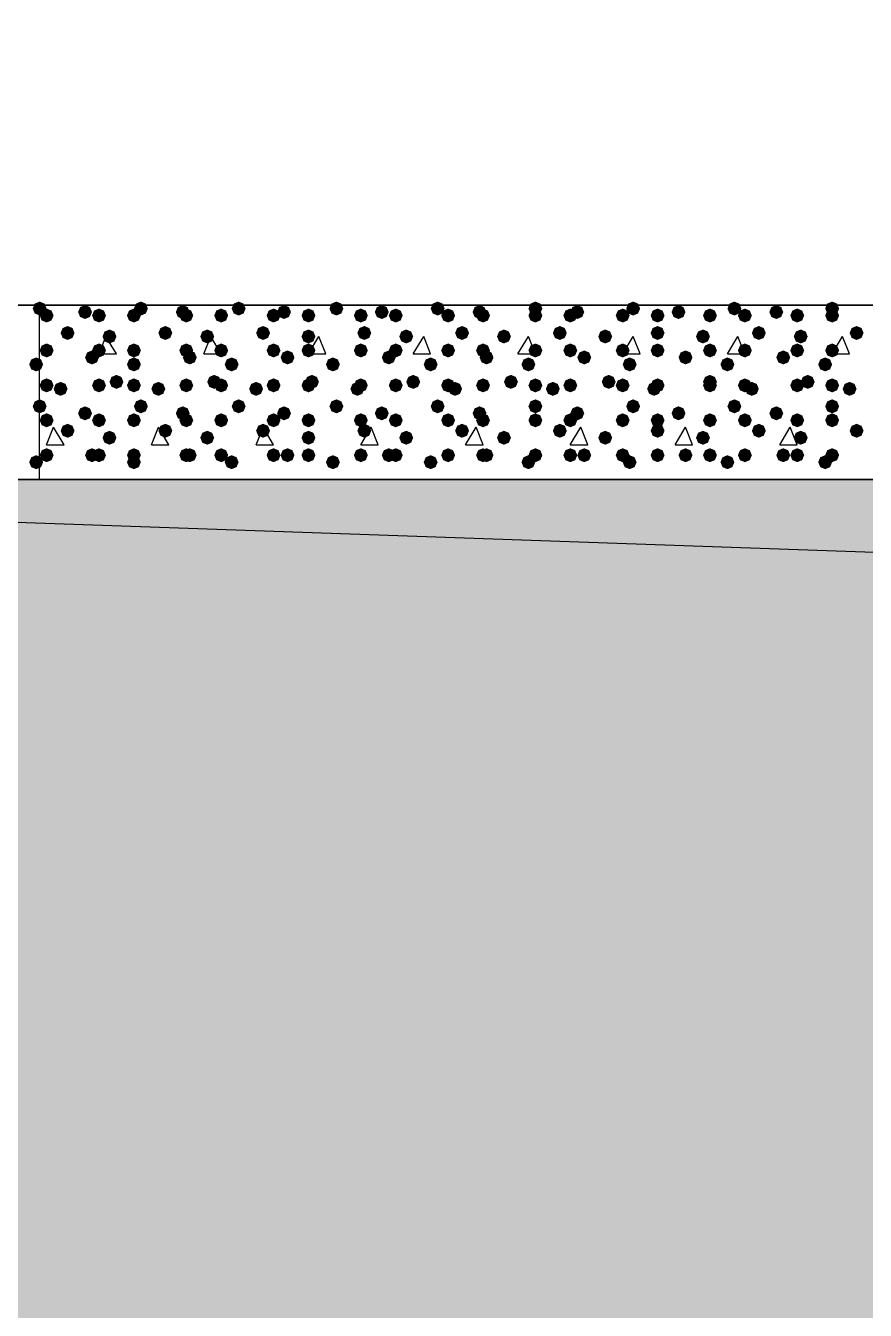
# Model space of a CAD drawing. Header units: millimetres. Extents: x 0 to 420, y 0 to 297.
# Drawn here: x 48.51 to 58.7, y 150.42 to 165.99 of the extents above; entities that cross this region are included whole.
import ezdxf

# ---------------------------------------------------------------- set-up
doc = ezdxf.new("R2010")
doc.units = ezdxf.units.MM
doc.layers.get('0').update_dxf_attribs({"linetype": 'CONTINUOUS'})

msp = doc.modelspace()

# ---------------------------------------------------------------- hatches: boundary and pattern name
at = {"true_color": 0x000008}
for points in [[(48.768, 162.56), (48.743129, 162.500204), (48.683333, 162.475333), (48.623537, 162.500204), (48.598667, 162.56), (48.623537, 162.619796), (48.683333, 162.644667), (48.743129, 162.619796)], [(49.318333, 162.517667), (49.293463, 162.457871), (49.233667, 162.433), (49.173871, 162.457871), (49.149, 162.517667), (49.173871, 162.577462), (49.233667, 162.602333), (49.293462, 162.577463)], [(49.995667, 162.56), (49.970796, 162.500204), (49.911, 162.475333), (49.851204, 162.500204), (49.826333, 162.56), (49.851204, 162.619796), (49.911, 162.644667), (49.970796, 162.619796)], [(50.503667, 162.517667), (50.478796, 162.457871), (50.419, 162.433), (50.359204, 162.457871), (50.334333, 162.517667), (50.359204, 162.577462), (50.419, 162.602333), (50.478796, 162.577463)], [(51.181, 162.56), (51.156129, 162.500204), (51.096333, 162.475333), (51.036537, 162.500204), (51.011667, 162.56), (51.036537, 162.619796), (51.096333, 162.644667), (51.156129, 162.619796)], [(51.731333, 162.517667), (51.706463, 162.457871), (51.646667, 162.433), (51.586871, 162.457871), (51.562, 162.517667), (51.586871, 162.577462), (51.646667, 162.602333), (51.706462, 162.577463)], [(52.366333, 162.56), (52.341462, 162.500204), (52.281667, 162.475333), (52.221871, 162.500204), (52.197, 162.56), (52.221871, 162.619796), (52.281667, 162.644667), (52.341462, 162.619796)], [(52.916667, 162.517667), (52.891796, 162.457871), (52.832, 162.433), (52.772204, 162.457871), (52.747333, 162.517667), (52.772204, 162.577462), (52.832, 162.602333), (52.891796, 162.577463)], [(53.594, 162.56), (53.569129, 162.500204), (53.509333, 162.475333), (53.449538, 162.500204), (53.424667, 162.56), (53.449537, 162.619796), (53.509333, 162.644667), (53.569129, 162.619796)], [(54.102, 162.517667), (54.077129, 162.457871), (54.017333, 162.433), (53.957538, 162.457871), (53.932667, 162.517667), (53.957537, 162.577462), (54.017333, 162.602333), (54.077129, 162.577463)], [(54.779333, 162.56), (54.754462, 162.500204), (54.694667, 162.475333), (54.634871, 162.500204), (54.61, 162.56), (54.634871, 162.619796), (54.694667, 162.644667), (54.754462, 162.619796)], [(55.287333, 162.517667), (55.262463, 162.457871), (55.202667, 162.433), (55.142871, 162.457871), (55.118, 162.517667), (55.142871, 162.577462), (55.202667, 162.602333), (55.262462, 162.577463)], [(55.964667, 162.56), (55.939796, 162.500204), (55.88, 162.475333), (55.820204, 162.500204), (55.795333, 162.56), (55.820204, 162.619796), (55.88, 162.644667), (55.939796, 162.619796)], [(56.515, 162.517667), (56.490129, 162.457871), (56.430333, 162.433), (56.370538, 162.457871), (56.345667, 162.517667), (56.370537, 162.577462), (56.430333, 162.602333), (56.490129, 162.577463)], [(57.192333, 162.56), (57.167463, 162.500204), (57.107667, 162.475333), (57.047871, 162.500204), (57.023, 162.56), (57.047871, 162.619796), (57.107667, 162.644667), (57.167462, 162.619796)], [(57.700333, 162.517667), (57.675463, 162.457871), (57.615667, 162.433), (57.555871, 162.457871), (57.531, 162.517667), (57.555871, 162.577462), (57.615667, 162.602333), (57.675462, 162.577463)], [(58.377667, 162.56), (58.352796, 162.500204), (58.293, 162.475333), (58.233204, 162.500204), (58.208333, 162.56), (58.233204, 162.619796), (58.293, 162.644667), (58.352796, 162.619796)], [(48.852667, 162.475333), (48.827796, 162.415537), (48.768, 162.390667), (48.708204, 162.415537), (48.683333, 162.475333), (48.708204, 162.535129), (48.768, 162.56), (48.827796, 162.535129)], [(49.487667, 162.475333), (49.462796, 162.415537), (49.403, 162.390667), (49.343204, 162.415537), (49.318333, 162.475333), (49.343204, 162.535129), (49.403, 162.56), (49.462796, 162.535129)], [(49.911, 162.475333), (49.886129, 162.415537), (49.826333, 162.390667), (49.766537, 162.415537), (49.741667, 162.475333), (49.766537, 162.535129), (49.826333, 162.56), (49.886129, 162.535129)], [(50.546, 162.475333), (50.521129, 162.415537), (50.461333, 162.390667), (50.401537, 162.415537), (50.376667, 162.475333), (50.401537, 162.535129), (50.461333, 162.56), (50.521129, 162.535129)], [(50.969333, 162.475333), (50.944462, 162.415537), (50.884667, 162.390667), (50.824871, 162.415537), (50.8, 162.475333), (50.824871, 162.535129), (50.884667, 162.56), (50.944462, 162.535129)], [(51.604333, 162.475333), (51.579462, 162.415537), (51.519667, 162.390667), (51.459871, 162.415537), (51.435, 162.475333), (51.459871, 162.535129), (51.519667, 162.56), (51.579462, 162.535129)], [(52.027667, 162.475333), (52.002796, 162.415537), (51.943, 162.390667), (51.883204, 162.415537), (51.858333, 162.475333), (51.883204, 162.535129), (51.943, 162.56), (52.002796, 162.535129)], [(52.662667, 162.475333), (52.637796, 162.415537), (52.578, 162.390667), (52.518204, 162.415537), (52.493333, 162.475333), (52.518204, 162.535129), (52.578, 162.56), (52.637796, 162.535129)], [(53.086, 162.475333), (53.061129, 162.415537), (53.001333, 162.390667), (52.941537, 162.415537), (52.916667, 162.475333), (52.941537, 162.535129), (53.001333, 162.56), (53.061129, 162.535129)], [(53.721, 162.475333), (53.696129, 162.415537), (53.636333, 162.390667), (53.576537, 162.415537), (53.551667, 162.475333), (53.576537, 162.535129), (53.636333, 162.56), (53.696129, 162.535129)], [(54.144333, 162.475333), (54.119462, 162.415537), (54.059667, 162.390667), (53.999871, 162.415537), (53.975, 162.475333), (53.999871, 162.535129), (54.059667, 162.56), (54.119462, 162.535129)], [(54.779333, 162.475333), (54.754462, 162.415537), (54.694667, 162.390667), (54.634871, 162.415537), (54.61, 162.475333), (54.634871, 162.535129), (54.694667, 162.56), (54.754462, 162.535129)], [(55.202667, 162.475333), (55.177796, 162.415537), (55.118, 162.390667), (55.058204, 162.415537), (55.033333, 162.475333), (55.058204, 162.535129), (55.118, 162.56), (55.177796, 162.535129)], [(55.837667, 162.475333), (55.812796, 162.415537), (55.753, 162.390667), (55.693204, 162.415537), (55.668333, 162.475333), (55.693204, 162.535129), (55.753, 162.56), (55.812796, 162.535129)], [(56.261, 162.475333), (56.236129, 162.415537), (56.176333, 162.390667), (56.116537, 162.415537), (56.091667, 162.475333), (56.116537, 162.535129), (56.176333, 162.56), (56.236129, 162.535129)], [(56.896, 162.475333), (56.871129, 162.415537), (56.811333, 162.390667), (56.751537, 162.415537), (56.726667, 162.475333), (56.751537, 162.535129), (56.811333, 162.56), (56.871129, 162.535129)], [(57.319333, 162.475333), (57.294462, 162.415537), (57.234667, 162.390667), (57.174871, 162.415537), (57.15, 162.475333), (57.174871, 162.535129), (57.234667, 162.56), (57.294462, 162.535129)], [(57.954333, 162.475333), (57.929462, 162.415537), (57.869667, 162.390667), (57.809871, 162.415537), (57.785, 162.475333), (57.809871, 162.535129), (57.869667, 162.56), (57.929462, 162.535129)], [(58.377667, 162.475333), (58.352796, 162.415537), (58.293, 162.390667), (58.233204, 162.415537), (58.208333, 162.475333), (58.233204, 162.535129), (58.293, 162.56), (58.352796, 162.535129)], [(49.106667, 162.263667), (49.081796, 162.203871), (49.022, 162.179), (48.962204, 162.203871), (48.937333, 162.263667), (48.962204, 162.323462), (49.022, 162.348333), (49.081796, 162.323463)], [(49.614667, 162.221333), (49.589796, 162.161537), (49.53, 162.136667), (49.470204, 162.161537), (49.445333, 162.221333), (49.470204, 162.281129), (49.53, 162.306), (49.589796, 162.281129)], [(50.292, 162.263667), (50.267129, 162.203871), (50.207333, 162.179), (50.147538, 162.203871), (50.122667, 162.263667), (50.147537, 162.323462), (50.207333, 162.348333), (50.267129, 162.323463)], [(50.8, 162.221333), (50.775129, 162.161537), (50.715333, 162.136667), (50.655538, 162.161537), (50.630667, 162.221333), (50.655537, 162.281129), (50.715333, 162.306), (50.775129, 162.281129)], [(51.477333, 162.263667), (51.452463, 162.203871), (51.392667, 162.179), (51.332871, 162.203871), (51.308, 162.263667), (51.332871, 162.323462), (51.392667, 162.348333), (51.452462, 162.323463)], [(52.027667, 162.221333), (52.002796, 162.161537), (51.943, 162.136667), (51.883204, 162.161537), (51.858333, 162.221333), (51.883204, 162.281129), (51.943, 162.306), (52.002796, 162.281129)], [(52.705, 162.263667), (52.680129, 162.203871), (52.620333, 162.179), (52.560538, 162.203871), (52.535667, 162.263667), (52.560537, 162.323462), (52.620333, 162.348333), (52.680129, 162.323463)], [(53.213, 162.221333), (53.188129, 162.161537), (53.128333, 162.136667), (53.068537, 162.161537), (53.043667, 162.221333), (53.068537, 162.281129), (53.128333, 162.306), (53.188129, 162.281129)], [(53.890333, 162.263667), (53.865463, 162.203871), (53.805667, 162.179), (53.745871, 162.203871), (53.721, 162.263667), (53.745871, 162.323462), (53.805667, 162.348333), (53.865462, 162.323463)], [(54.398333, 162.221333), (54.373463, 162.161537), (54.313667, 162.136667), (54.253871, 162.161537), (54.229, 162.221333), (54.253871, 162.281129), (54.313667, 162.306), (54.373462, 162.281129)], [(55.075667, 162.263667), (55.050796, 162.203871), (54.991, 162.179), (54.931204, 162.203871), (54.906333, 162.263667), (54.931204, 162.323462), (54.991, 162.348333), (55.050796, 162.323463)], [(55.626, 162.221333), (55.601129, 162.161537), (55.541333, 162.136667), (55.481537, 162.161537), (55.456667, 162.221333), (55.481537, 162.281129), (55.541333, 162.306), (55.601129, 162.281129)], [(56.261, 162.263667), (56.236129, 162.203871), (56.176333, 162.179), (56.116537, 162.203871), (56.091667, 162.263667), (56.116537, 162.323462), (56.176333, 162.348333), (56.236129, 162.323463)], [(56.811333, 162.221333), (56.786462, 162.161537), (56.726667, 162.136667), (56.666871, 162.161537), (56.642, 162.221333), (56.666871, 162.281129), (56.726667, 162.306), (56.786462, 162.281129)], [(57.488667, 162.263667), (57.463796, 162.203871), (57.404, 162.179), (57.344204, 162.203871), (57.319333, 162.263667), (57.344204, 162.323462), (57.404, 162.348333), (57.463796, 162.323463)], [(57.996667, 162.221333), (57.971796, 162.161537), (57.912, 162.136667), (57.852204, 162.161537), (57.827333, 162.221333), (57.852204, 162.281129), (57.912, 162.306), (57.971796, 162.281129)], [(58.674, 162.263667), (58.649129, 162.203871), (58.589333, 162.179), (58.529538, 162.203871), (58.504667, 162.263667), (58.529537, 162.323462), (58.589333, 162.348333), (58.649129, 162.323463)], [(48.852667, 162.052), (48.827796, 161.992204), (48.768, 161.967333), (48.708204, 161.992204), (48.683333, 162.052), (48.708204, 162.111796), (48.768, 162.136667), (48.827796, 162.111796)], [(49.487667, 162.052), (49.462796, 161.992204), (49.403, 161.967333), (49.343204, 161.992204), (49.318333, 162.052), (49.343204, 162.111796), (49.403, 162.136667), (49.462796, 162.111796)], [(49.911, 162.052), (49.886129, 161.992204), (49.826333, 161.967333), (49.766537, 161.992204), (49.741667, 162.052), (49.766537, 162.111796), (49.826333, 162.136667), (49.886129, 162.111796)], [(50.546, 162.052), (50.521129, 161.992204), (50.461333, 161.967333), (50.401537, 161.992204), (50.376667, 162.052), (50.401537, 162.111796), (50.461333, 162.136667), (50.521129, 162.111796)], [(50.969333, 162.052), (50.944462, 161.992204), (50.884667, 161.967333), (50.824871, 161.992204), (50.8, 162.052), (50.824871, 162.111796), (50.884667, 162.136667), (50.944462, 162.111796)], [(51.604333, 162.052), (51.579462, 161.992204), (51.519667, 161.967333), (51.459871, 161.992204), (51.435, 162.052), (51.459871, 162.111796), (51.519667, 162.136667), (51.579462, 162.111796)], [(52.027667, 162.052), (52.002796, 161.992204), (51.943, 161.967333), (51.883204, 161.992204), (51.858333, 162.052), (51.883204, 162.111796), (51.943, 162.136667), (52.002796, 162.111796)], [(52.662667, 162.052), (52.637796, 161.992204), (52.578, 161.967333), (52.518204, 161.992204), (52.493333, 162.052), (52.518204, 162.111796), (52.578, 162.136667), (52.637796, 162.111796)], [(53.086, 162.052), (53.061129, 161.992204), (53.001333, 161.967333), (52.941537, 161.992204), (52.916667, 162.052), (52.941537, 162.111796), (53.001333, 162.136667), (53.061129, 162.111796)], [(53.721, 162.052), (53.696129, 161.992204), (53.636333, 161.967333), (53.576537, 161.992204), (53.551667, 162.052), (53.576537, 162.111796), (53.636333, 162.136667), (53.696129, 162.111796)], [(54.144333, 162.052), (54.119462, 161.992204), (54.059667, 161.967333), (53.999871, 161.992204), (53.975, 162.052), (53.999871, 162.111796), (54.059667, 162.136667), (54.119462, 162.111796)], [(54.779333, 162.052), (54.754462, 161.992204), (54.694667, 161.967333), (54.634871, 161.992204), (54.61, 162.052), (54.634871, 162.111796), (54.694667, 162.136667), (54.754462, 162.111796)], [(55.202667, 162.052), (55.177796, 161.992204), (55.118, 161.967333), (55.058204, 161.992204), (55.033333, 162.052), (55.058204, 162.111796), (55.118, 162.136667), (55.177796, 162.111796)], [(55.837667, 162.052), (55.812796, 161.992204), (55.753, 161.967333), (55.693204, 161.992204), (55.668333, 162.052), (55.693204, 162.111796), (55.753, 162.136667), (55.812796, 162.111796)], [(56.261, 162.052), (56.236129, 161.992204), (56.176333, 161.967333), (56.116537, 161.992204), (56.091667, 162.052), (56.116537, 162.111796), (56.176333, 162.136667), (56.236129, 162.111796)], [(56.896, 162.052), (56.871129, 161.992204), (56.811333, 161.967333), (56.751537, 161.992204), (56.726667, 162.052), (56.751537, 162.111796), (56.811333, 162.136667), (56.871129, 162.111796)], [(57.319333, 162.052), (57.294462, 161.992204), (57.234667, 161.967333), (57.174871, 161.992204), (57.15, 162.052), (57.174871, 162.111796), (57.234667, 162.136667), (57.294462, 162.111796)], [(57.954333, 162.052), (57.929462, 161.992204), (57.869667, 161.967333), (57.809871, 161.992204), (57.785, 162.052), (57.809871, 162.111796), (57.869667, 162.136667), (57.929462, 162.111796)], [(58.377667, 162.052), (58.352796, 161.992204), (58.293, 161.967333), (58.233204, 161.992204), (58.208333, 162.052), (58.233204, 162.111796), (58.293, 162.136667), (58.352796, 162.111796)], [(49.403, 161.967333), (49.378129, 161.907537), (49.318333, 161.882667), (49.258537, 161.907537), (49.233667, 161.967333), (49.258537, 162.027129), (49.318333, 162.052), (49.378129, 162.027129)], [(49.911, 161.882667), (49.886129, 161.822871), (49.826333, 161.798), (49.766537, 161.822871), (49.741667, 161.882667), (49.766537, 161.942462), (49.826333, 161.967333), (49.886129, 161.942463)], [(50.588333, 161.967333), (50.563463, 161.907537), (50.503667, 161.882667), (50.443871, 161.907537), (50.419, 161.967333), (50.443871, 162.027129), (50.503667, 162.052), (50.563462, 162.027129)], [(51.096333, 161.882667), (51.071462, 161.822871), (51.011667, 161.798), (50.951871, 161.822871), (50.927, 161.882667), (50.951871, 161.942462), (51.011667, 161.967333), (51.071462, 161.942463)], [(51.773667, 161.967333), (51.748796, 161.907537), (51.689, 161.882667), (51.629204, 161.907537), (51.604333, 161.967333), (51.629204, 162.027129), (51.689, 162.052), (51.748796, 162.027129)], [(52.324, 161.882667), (52.299129, 161.822871), (52.239333, 161.798), (52.179538, 161.822871), (52.154667, 161.882667), (52.179537, 161.942462), (52.239333, 161.967333), (52.299129, 161.942463)], [(53.001333, 161.967333), (52.976462, 161.907537), (52.916667, 161.882667), (52.856871, 161.907537), (52.832, 161.967333), (52.856871, 162.027129), (52.916667, 162.052), (52.976462, 162.027129)], [(53.509333, 161.882667), (53.484462, 161.822871), (53.424667, 161.798), (53.364871, 161.822871), (53.34, 161.882667), (53.364871, 161.942462), (53.424667, 161.967333), (53.484462, 161.942463)], [(54.186667, 161.967333), (54.161796, 161.907537), (54.102, 161.882667), (54.042204, 161.907537), (54.017333, 161.967333), (54.042204, 162.027129), (54.102, 162.052), (54.161796, 162.027129)], [(54.694667, 161.882667), (54.669796, 161.822871), (54.61, 161.798), (54.550204, 161.822871), (54.525333, 161.882667), (54.550204, 161.942462), (54.61, 161.967333), (54.669796, 161.942463)], [(55.372, 161.967333), (55.347129, 161.907537), (55.287333, 161.882667), (55.227538, 161.907537), (55.202667, 161.967333), (55.227537, 162.027129), (55.287333, 162.052), (55.347129, 162.027129)], [(55.922333, 161.882667), (55.897463, 161.822871), (55.837667, 161.798), (55.777871, 161.822871), (55.753, 161.882667), (55.777871, 161.942462), (55.837667, 161.967333), (55.897462, 161.942463)], [(56.599667, 161.967333), (56.574796, 161.907537), (56.515, 161.882667), (56.455204, 161.907537), (56.430333, 161.967333), (56.455204, 162.027129), (56.515, 162.052), (56.574796, 162.027129)], [(57.107667, 161.882667), (57.082796, 161.822871), (57.023, 161.798), (56.963204, 161.822871), (56.938333, 161.882667), (56.963204, 161.942462), (57.023, 161.967333), (57.082796, 161.942463)], [(57.785, 161.967333), (57.760129, 161.907537), (57.700333, 161.882667), (57.640538, 161.907537), (57.615667, 161.967333), (57.640537, 162.027129), (57.700333, 162.052), (57.760129, 162.027129)], [(58.293, 161.882667), (58.268129, 161.822871), (58.208333, 161.798), (58.148537, 161.822871), (58.123667, 161.882667), (58.148537, 161.942462), (58.208333, 161.967333), (58.268129, 161.942463)], [(48.852667, 161.628667), (48.827796, 161.568871), (48.768, 161.544), (48.708204, 161.568871), (48.683333, 161.628667), (48.708204, 161.688462), (48.768, 161.713333), (48.827796, 161.688463)], [(49.022, 161.586333), (48.997129, 161.526537), (48.937333, 161.501667), (48.877538, 161.526537), (48.852667, 161.586333), (48.877537, 161.646129), (48.937333, 161.671), (48.997129, 161.646129)], [(49.487667, 161.628667), (49.462796, 161.568871), (49.403, 161.544), (49.343204, 161.568871), (49.318333, 161.628667), (49.343204, 161.688462), (49.403, 161.713333), (49.462796, 161.688463)], [(49.699333, 161.671), (49.674462, 161.611204), (49.614667, 161.586333), (49.554871, 161.611204), (49.53, 161.671), (49.554871, 161.730796), (49.614667, 161.755667), (49.674462, 161.730796)], [(49.911, 161.628667), (49.886129, 161.568871), (49.826333, 161.544), (49.766537, 161.568871), (49.741667, 161.628667), (49.766537, 161.688462), (49.826333, 161.713333), (49.886129, 161.688463)], [(50.207333, 161.586333), (50.182463, 161.526537), (50.122667, 161.501667), (50.062871, 161.526537), (50.038, 161.586333), (50.062871, 161.646129), (50.122667, 161.671), (50.182462, 161.646129)], [(50.546, 161.628667), (50.521129, 161.568871), (50.461333, 161.544), (50.401537, 161.568871), (50.376667, 161.628667), (50.401537, 161.688462), (50.461333, 161.713333), (50.521129, 161.688463)], [(50.884667, 161.671), (50.859796, 161.611204), (50.8, 161.586333), (50.740204, 161.611204), (50.715333, 161.671), (50.740204, 161.730796), (50.8, 161.755667), (50.859796, 161.730796)], [(50.969333, 161.628667), (50.944462, 161.568871), (50.884667, 161.544), (50.824871, 161.568871), (50.8, 161.628667), (50.824871, 161.688462), (50.884667, 161.713333), (50.944462, 161.688463)], [(51.392667, 161.586333), (51.367796, 161.526537), (51.308, 161.501667), (51.248204, 161.526537), (51.223333, 161.586333), (51.248204, 161.646129), (51.308, 161.671), (51.367796, 161.646129)], [(51.604333, 161.628667), (51.579462, 161.568871), (51.519667, 161.544), (51.459871, 161.568871), (51.435, 161.628667), (51.459871, 161.688462), (51.519667, 161.713333), (51.579462, 161.688463)], [(52.027667, 161.628667), (52.002796, 161.568871), (51.943, 161.544), (51.883204, 161.568871), (51.858333, 161.628667), (51.883204, 161.688462), (51.943, 161.713333), (52.002796, 161.688463)], [(52.07, 161.671), (52.045129, 161.611204), (51.985333, 161.586333), (51.925538, 161.611204), (51.900667, 161.671), (51.925537, 161.730796), (51.985333, 161.755667), (52.045129, 161.730796)], [(52.620333, 161.586333), (52.595463, 161.526537), (52.535667, 161.501667), (52.475871, 161.526537), (52.451, 161.586333), (52.475871, 161.646129), (52.535667, 161.671), (52.595462, 161.646129)], [(52.662667, 161.628667), (52.637796, 161.568871), (52.578, 161.544), (52.518204, 161.568871), (52.493333, 161.628667), (52.518204, 161.688462), (52.578, 161.713333), (52.637796, 161.688463)], [(53.086, 161.628667), (53.061129, 161.568871), (53.001333, 161.544), (52.941537, 161.568871), (52.916667, 161.628667), (52.941537, 161.688462), (53.001333, 161.713333), (53.061129, 161.688463)], [(53.297667, 161.671), (53.272796, 161.611204), (53.213, 161.586333), (53.153204, 161.611204), (53.128333, 161.671), (53.153204, 161.730796), (53.213, 161.755667), (53.272796, 161.730796)], [(53.721, 161.628667), (53.696129, 161.568871), (53.636333, 161.544), (53.576537, 161.568871), (53.551667, 161.628667), (53.576537, 161.688462), (53.636333, 161.713333), (53.696129, 161.688463)], [(53.805667, 161.586333), (53.780796, 161.526537), (53.721, 161.501667), (53.661204, 161.526537), (53.636333, 161.586333), (53.661204, 161.646129), (53.721, 161.671), (53.780796, 161.646129)], [(54.144333, 161.628667), (54.119462, 161.568871), (54.059667, 161.544), (53.999871, 161.568871), (53.975, 161.628667), (53.999871, 161.688462), (54.059667, 161.713333), (54.119462, 161.688463)], [(54.483, 161.671), (54.458129, 161.611204), (54.398333, 161.586333), (54.338537, 161.611204), (54.313667, 161.671), (54.338537, 161.730796), (54.398333, 161.755667), (54.458129, 161.730796)], [(54.779333, 161.628667), (54.754462, 161.568871), (54.694667, 161.544), (54.634871, 161.568871), (54.61, 161.628667), (54.634871, 161.688462), (54.694667, 161.713333), (54.754462, 161.688463)], [(54.991, 161.586333), (54.966129, 161.526537), (54.906333, 161.501667), (54.846537, 161.526537), (54.821667, 161.586333), (54.846537, 161.646129), (54.906333, 161.671), (54.966129, 161.646129)], [(55.202667, 161.628667), (55.177796, 161.568871), (55.118, 161.544), (55.058204, 161.568871), (55.033333, 161.628667), (55.058204, 161.688462), (55.118, 161.713333), (55.177796, 161.688463)], [(55.668333, 161.671), (55.643463, 161.611204), (55.583667, 161.586333), (55.523871, 161.611204), (55.499, 161.671), (55.523871, 161.730796), (55.583667, 161.755667), (55.643462, 161.730796)], [(55.837667, 161.628667), (55.812796, 161.568871), (55.753, 161.544), (55.693204, 161.568871), (55.668333, 161.628667), (55.693204, 161.688462), (55.753, 161.713333), (55.812796, 161.688463)], [(56.218667, 161.586333), (56.193796, 161.526537), (56.134, 161.501667), (56.074204, 161.526537), (56.049333, 161.586333), (56.074204, 161.646129), (56.134, 161.671), (56.193796, 161.646129)], [(56.261, 161.628667), (56.236129, 161.568871), (56.176333, 161.544), (56.116537, 161.568871), (56.091667, 161.628667), (56.116537, 161.688462), (56.176333, 161.713333), (56.236129, 161.688463)], [(56.896, 161.671), (56.871129, 161.611204), (56.811333, 161.586333), (56.751537, 161.611204), (56.726667, 161.671), (56.751537, 161.730796), (56.811333, 161.755667), (56.871129, 161.730796)], [(56.896, 161.628667), (56.871129, 161.568871), (56.811333, 161.544), (56.751537, 161.568871), (56.726667, 161.628667), (56.751537, 161.688462), (56.811333, 161.713333), (56.871129, 161.688463)], [(57.319333, 161.628667), (57.294462, 161.568871), (57.234667, 161.544), (57.174871, 161.568871), (57.15, 161.628667), (57.174871, 161.688462), (57.234667, 161.713333), (57.294462, 161.688463)], [(57.404, 161.586333), (57.379129, 161.526537), (57.319333, 161.501667), (57.259538, 161.526537), (57.234667, 161.586333), (57.259537, 161.646129), (57.319333, 161.671), (57.379129, 161.646129)], [(57.954333, 161.628667), (57.929462, 161.568871), (57.869667, 161.544), (57.809871, 161.568871), (57.785, 161.628667), (57.809871, 161.688462), (57.869667, 161.713333), (57.929462, 161.688463)], [(58.081333, 161.671), (58.056462, 161.611204), (57.996667, 161.586333), (57.936871, 161.611204), (57.912, 161.671), (57.936871, 161.730796), (57.996667, 161.755667), (58.056462, 161.730796)], [(58.377667, 161.628667), (58.352796, 161.568871), (58.293, 161.544), (58.233204, 161.568871), (58.208333, 161.628667), (58.233204, 161.688462), (58.293, 161.713333), (58.352796, 161.688463)], [(58.589333, 161.586333), (58.564462, 161.526537), (58.504667, 161.501667), (58.444871, 161.526537), (58.42, 161.586333), (58.444871, 161.646129), (58.504667, 161.671), (58.564462, 161.646129)], [(48.768, 161.374667), (48.743129, 161.314871), (48.683333, 161.29), (48.623537, 161.314871), (48.598667, 161.374667), (48.623537, 161.434462), (48.683333, 161.459333), (48.743129, 161.434463)], [(49.318333, 161.29), (49.293463, 161.230204), (49.233667, 161.205333), (49.173871, 161.230204), (49.149, 161.29), (49.173871, 161.349796), (49.233667, 161.374667), (49.293462, 161.349796)], [(49.995667, 161.374667), (49.970796, 161.314871), (49.911, 161.29), (49.851204, 161.314871), (49.826333, 161.374667), (49.851204, 161.434462), (49.911, 161.459333), (49.970796, 161.434463)], [(50.503667, 161.29), (50.478796, 161.230204), (50.419, 161.205333), (50.359204, 161.230204), (50.334333, 161.29), (50.359204, 161.349796), (50.419, 161.374667), (50.478796, 161.349796)], [(51.181, 161.374667), (51.156129, 161.314871), (51.096333, 161.29), (51.036537, 161.314871), (51.011667, 161.374667), (51.036537, 161.434462), (51.096333, 161.459333), (51.156129, 161.434463)], [(51.731333, 161.29), (51.706463, 161.230204), (51.646667, 161.205333), (51.586871, 161.230204), (51.562, 161.29), (51.586871, 161.349796), (51.646667, 161.374667), (51.706462, 161.349796)], [(52.366333, 161.374667), (52.341462, 161.314871), (52.281667, 161.29), (52.221871, 161.314871), (52.197, 161.374667), (52.221871, 161.434462), (52.281667, 161.459333), (52.341462, 161.434463)], [(52.916667, 161.29), (52.891796, 161.230204), (52.832, 161.205333), (52.772204, 161.230204), (52.747333, 161.29), (52.772204, 161.349796), (52.832, 161.374667), (52.891796, 161.349796)], [(53.594, 161.374667), (53.569129, 161.314871), (53.509333, 161.29), (53.449538, 161.314871), (53.424667, 161.374667), (53.449537, 161.434462), (53.509333, 161.459333), (53.569129, 161.434463)], [(54.102, 161.29), (54.077129, 161.230204), (54.017333, 161.205333), (53.957538, 161.230204), (53.932667, 161.29), (53.957537, 161.349796), (54.017333, 161.374667), (54.077129, 161.349796)], [(54.779333, 161.374667), (54.754462, 161.314871), (54.694667, 161.29), (54.634871, 161.314871), (54.61, 161.374667), (54.634871, 161.434462), (54.694667, 161.459333), (54.754462, 161.434463)], [(55.287333, 161.29), (55.262463, 161.230204), (55.202667, 161.205333), (55.142871, 161.230204), (55.118, 161.29), (55.142871, 161.349796), (55.202667, 161.374667), (55.262462, 161.349796)], [(55.964667, 161.374667), (55.939796, 161.314871), (55.88, 161.29), (55.820204, 161.314871), (55.795333, 161.374667), (55.820204, 161.434462), (55.88, 161.459333), (55.939796, 161.434463)], [(56.515, 161.29), (56.490129, 161.230204), (56.430333, 161.205333), (56.370538, 161.230204), (56.345667, 161.29), (56.370537, 161.349796), (56.430333, 161.374667), (56.490129, 161.349796)], [(57.192333, 161.374667), (57.167463, 161.314871), (57.107667, 161.29), (57.047871, 161.314871), (57.023, 161.374667), (57.047871, 161.434462), (57.107667, 161.459333), (57.167462, 161.434463)], [(57.700333, 161.29), (57.675463, 161.230204), (57.615667, 161.205333), (57.555871, 161.230204), (57.531, 161.29), (57.555871, 161.349796), (57.615667, 161.374667), (57.675462, 161.349796)], [(58.377667, 161.374667), (58.352796, 161.314871), (58.293, 161.29), (58.233204, 161.314871), (58.208333, 161.374667), (58.233204, 161.434462), (58.293, 161.459333), (58.352796, 161.434463)], [(48.852667, 161.205333), (48.827796, 161.145537), (48.768, 161.120667), (48.708204, 161.145537), (48.683333, 161.205333), (48.708204, 161.265129), (48.768, 161.29), (48.827796, 161.265129)], [(49.487667, 161.205333), (49.462796, 161.145537), (49.403, 161.120667), (49.343204, 161.145537), (49.318333, 161.205333), (49.343204, 161.265129), (49.403, 161.29), (49.462796, 161.265129)], [(49.911, 161.205333), (49.886129, 161.145537), (49.826333, 161.120667), (49.766537, 161.145537), (49.741667, 161.205333), (49.766537, 161.265129), (49.826333, 161.29), (49.886129, 161.265129)], [(50.546, 161.205333), (50.521129, 161.145537), (50.461333, 161.120667), (50.401537, 161.145537), (50.376667, 161.205333), (50.401537, 161.265129), (50.461333, 161.29), (50.521129, 161.265129)], [(50.969333, 161.205333), (50.944462, 161.145537), (50.884667, 161.120667), (50.824871, 161.145537), (50.8, 161.205333), (50.824871, 161.265129), (50.884667, 161.29), (50.944462, 161.265129)], [(51.604333, 161.205333), (51.579462, 161.145537), (51.519667, 161.120667), (51.459871, 161.145537), (51.435, 161.205333), (51.459871, 161.265129), (51.519667, 161.29), (51.579462, 161.265129)], [(52.027667, 161.205333), (52.002796, 161.145537), (51.943, 161.120667), (51.883204, 161.145537), (51.858333, 161.205333), (51.883204, 161.265129), (51.943, 161.29), (52.002796, 161.265129)], [(52.662667, 161.205333), (52.637796, 161.145537), (52.578, 161.120667), (52.518204, 161.145537), (52.493333, 161.205333), (52.518204, 161.265129), (52.578, 161.29), (52.637796, 161.265129)], [(53.086, 161.205333), (53.061129, 161.145537), (53.001333, 161.120667), (52.941537, 161.145537), (52.916667, 161.205333), (52.941537, 161.265129), (53.001333, 161.29), (53.061129, 161.265129)], [(53.721, 161.205333), (53.696129, 161.145537), (53.636333, 161.120667), (53.576537, 161.145537), (53.551667, 161.205333), (53.576537, 161.265129), (53.636333, 161.29), (53.696129, 161.265129)], [(54.144333, 161.205333), (54.119462, 161.145537), (54.059667, 161.120667), (53.999871, 161.145537), (53.975, 161.205333), (53.999871, 161.265129), (54.059667, 161.29), (54.119462, 161.265129)], [(54.779333, 161.205333), (54.754462, 161.145537), (54.694667, 161.120667), (54.634871, 161.145537), (54.61, 161.205333), (54.634871, 161.265129), (54.694667, 161.29), (54.754462, 161.265129)], [(55.202667, 161.205333), (55.177796, 161.145537), (55.118, 161.120667), (55.058204, 161.145537), (55.033333, 161.205333), (55.058204, 161.265129), (55.118, 161.29), (55.177796, 161.265129)], [(55.837667, 161.205333), (55.812796, 161.145537), (55.753, 161.120667), (55.693204, 161.145537), (55.668333, 161.205333), (55.693204, 161.265129), (55.753, 161.29), (55.812796, 161.265129)], [(56.261, 161.205333), (56.236129, 161.145537), (56.176333, 161.120667), (56.116537, 161.145537), (56.091667, 161.205333), (56.116537, 161.265129), (56.176333, 161.29), (56.236129, 161.265129)], [(56.896, 161.205333), (56.871129, 161.145537), (56.811333, 161.120667), (56.751537, 161.145537), (56.726667, 161.205333), (56.751537, 161.265129), (56.811333, 161.29), (56.871129, 161.265129)], [(57.319333, 161.205333), (57.294462, 161.145537), (57.234667, 161.120667), (57.174871, 161.145537), (57.15, 161.205333), (57.174871, 161.265129), (57.234667, 161.29), (57.294462, 161.265129)], [(57.954333, 161.205333), (57.929462, 161.145537), (57.869667, 161.120667), (57.809871, 161.145537), (57.785, 161.205333), (57.809871, 161.265129), (57.869667, 161.29), (57.929462, 161.265129)], [(58.377667, 161.205333), (58.352796, 161.145537), (58.293, 161.120667), (58.233204, 161.145537), (58.208333, 161.205333), (58.233204, 161.265129), (58.293, 161.29), (58.352796, 161.265129)], [(49.106667, 161.078333), (49.081796, 161.018537), (49.022, 160.993667), (48.962204, 161.018537), (48.937333, 161.078333), (48.962204, 161.138129), (49.022, 161.163), (49.081796, 161.138129)], [(49.614667, 160.993667), (49.589796, 160.933871), (49.53, 160.909), (49.470204, 160.933871), (49.445333, 160.993667), (49.470204, 161.053462), (49.53, 161.078333), (49.589796, 161.053463)], [(50.292, 161.078333), (50.267129, 161.018537), (50.207333, 160.993667), (50.147538, 161.018537), (50.122667, 161.078333), (50.147537, 161.138129), (50.207333, 161.163), (50.267129, 161.138129)], [(50.8, 160.993667), (50.775129, 160.933871), (50.715333, 160.909), (50.655538, 160.933871), (50.630667, 160.993667), (50.655537, 161.053462), (50.715333, 161.078333), (50.775129, 161.053463)], [(51.477333, 161.078333), (51.452463, 161.018537), (51.392667, 160.993667), (51.332871, 161.018537), (51.308, 161.078333), (51.332871, 161.138129), (51.392667, 161.163), (51.452462, 161.138129)], [(52.027667, 160.993667), (52.002796, 160.933871), (51.943, 160.909), (51.883204, 160.933871), (51.858333, 160.993667), (51.883204, 161.053462), (51.943, 161.078333), (52.002796, 161.053463)], [(52.705, 161.078333), (52.680129, 161.018537), (52.620333, 160.993667), (52.560538, 161.018537), (52.535667, 161.078333), (52.560537, 161.138129), (52.620333, 161.163), (52.680129, 161.138129)], [(53.213, 160.993667), (53.188129, 160.933871), (53.128333, 160.909), (53.068537, 160.933871), (53.043667, 160.993667), (53.068537, 161.053462), (53.128333, 161.078333), (53.188129, 161.053463)], [(53.890333, 161.078333), (53.865463, 161.018537), (53.805667, 160.993667), (53.745871, 161.018537), (53.721, 161.078333), (53.745871, 161.138129), (53.805667, 161.163), (53.865462, 161.138129)], [(54.398333, 160.993667), (54.373463, 160.933871), (54.313667, 160.909), (54.253871, 160.933871), (54.229, 160.993667), (54.253871, 161.053462), (54.313667, 161.078333), (54.373462, 161.053463)], [(55.075667, 161.078333), (55.050796, 161.018537), (54.991, 160.993667), (54.931204, 161.018537), (54.906333, 161.078333), (54.931204, 161.138129), (54.991, 161.163), (55.050796, 161.138129)], [(55.626, 160.993667), (55.601129, 160.933871), (55.541333, 160.909), (55.481537, 160.933871), (55.456667, 160.993667), (55.481537, 161.053462), (55.541333, 161.078333), (55.601129, 161.053463)], [(56.261, 161.078333), (56.236129, 161.018537), (56.176333, 160.993667), (56.116537, 161.018537), (56.091667, 161.078333), (56.116537, 161.138129), (56.176333, 161.163), (56.236129, 161.138129)], [(56.811333, 160.993667), (56.786462, 160.933871), (56.726667, 160.909), (56.666871, 160.933871), (56.642, 160.993667), (56.666871, 161.053462), (56.726667, 161.078333), (56.786462, 161.053463)], [(57.488667, 161.078333), (57.463796, 161.018537), (57.404, 160.993667), (57.344204, 161.018537), (57.319333, 161.078333), (57.344204, 161.138129), (57.404, 161.163), (57.463796, 161.138129)], [(57.996667, 160.993667), (57.971796, 160.933871), (57.912, 160.909), (57.852204, 160.933871), (57.827333, 160.993667), (57.852204, 161.053462), (57.912, 161.078333), (57.971796, 161.053463)], [(58.674, 161.078333), (58.649129, 161.018537), (58.589333, 160.993667), (58.529538, 161.018537), (58.504667, 161.078333), (58.529537, 161.138129), (58.589333, 161.163), (58.649129, 161.138129)], [(48.852667, 160.782), (48.827796, 160.722204), (48.768, 160.697333), (48.708204, 160.722204), (48.683333, 160.782), (48.708204, 160.841796), (48.768, 160.866667), (48.827796, 160.841796)], [(49.403, 160.782), (49.378129, 160.722204), (49.318333, 160.697333), (49.258537, 160.722204), (49.233667, 160.782), (49.258537, 160.841796), (49.318333, 160.866667), (49.378129, 160.841796)], [(49.487667, 160.782), (49.462796, 160.722204), (49.403, 160.697333), (49.343204, 160.722204), (49.318333, 160.782), (49.343204, 160.841796), (49.403, 160.866667), (49.462796, 160.841796)], [(49.911, 160.782), (49.886129, 160.722204), (49.826333, 160.697333), (49.766537, 160.722204), (49.741667, 160.782), (49.766537, 160.841796), (49.826333, 160.866667), (49.886129, 160.841796)], [(49.911, 160.697333), (49.886129, 160.637537), (49.826333, 160.612667), (49.766537, 160.637537), (49.741667, 160.697333), (49.766537, 160.757129), (49.826333, 160.782), (49.886129, 160.757129)], [(50.546, 160.782), (50.521129, 160.722204), (50.461333, 160.697333), (50.401537, 160.722204), (50.376667, 160.782), (50.401537, 160.841796), (50.461333, 160.866667), (50.521129, 160.841796)], [(50.588333, 160.782), (50.563463, 160.722204), (50.503667, 160.697333), (50.443871, 160.722204), (50.419, 160.782), (50.443871, 160.841796), (50.503667, 160.866667), (50.563462, 160.841796)], [(50.969333, 160.782), (50.944462, 160.722204), (50.884667, 160.697333), (50.824871, 160.722204), (50.8, 160.782), (50.824871, 160.841796), (50.884667, 160.866667), (50.944462, 160.841796)], [(51.096333, 160.697333), (51.071462, 160.637537), (51.011667, 160.612667), (50.951871, 160.637537), (50.927, 160.697333), (50.951871, 160.757129), (51.011667, 160.782), (51.071462, 160.757129)], [(51.604333, 160.782), (51.579462, 160.722204), (51.519667, 160.697333), (51.459871, 160.722204), (51.435, 160.782), (51.459871, 160.841796), (51.519667, 160.866667), (51.579462, 160.841796)], [(51.773667, 160.782), (51.748796, 160.722204), (51.689, 160.697333), (51.629204, 160.722204), (51.604333, 160.782), (51.629204, 160.841796), (51.689, 160.866667), (51.748796, 160.841796)], [(52.027667, 160.782), (52.002796, 160.722204), (51.943, 160.697333), (51.883204, 160.722204), (51.858333, 160.782), (51.883204, 160.841796), (51.943, 160.866667), (52.002796, 160.841796)], [(52.324, 160.697333), (52.299129, 160.637537), (52.239333, 160.612667), (52.179538, 160.637537), (52.154667, 160.697333), (52.179537, 160.757129), (52.239333, 160.782), (52.299129, 160.757129)], [(52.662667, 160.782), (52.637796, 160.722204), (52.578, 160.697333), (52.518204, 160.722204), (52.493333, 160.782), (52.518204, 160.841796), (52.578, 160.866667), (52.637796, 160.841796)], [(53.001333, 160.782), (52.976462, 160.722204), (52.916667, 160.697333), (52.856871, 160.722204), (52.832, 160.782), (52.856871, 160.841796), (52.916667, 160.866667), (52.976462, 160.841796)], [(53.086, 160.782), (53.061129, 160.722204), (53.001333, 160.697333), (52.941537, 160.722204), (52.916667, 160.782), (52.941537, 160.841796), (53.001333, 160.866667), (53.061129, 160.841796)], [(53.509333, 160.697333), (53.484462, 160.637537), (53.424667, 160.612667), (53.364871, 160.637537), (53.34, 160.697333), (53.364871, 160.757129), (53.424667, 160.782), (53.484462, 160.757129)], [(53.721, 160.782), (53.696129, 160.722204), (53.636333, 160.697333), (53.576537, 160.722204), (53.551667, 160.782), (53.576537, 160.841796), (53.636333, 160.866667), (53.696129, 160.841796)], [(54.144333, 160.782), (54.119462, 160.722204), (54.059667, 160.697333), (53.999871, 160.722204), (53.975, 160.782), (53.999871, 160.841796), (54.059667, 160.866667), (54.119462, 160.841796)], [(54.186667, 160.782), (54.161796, 160.722204), (54.102, 160.697333), (54.042204, 160.722204), (54.017333, 160.782), (54.042204, 160.841796), (54.102, 160.866667), (54.161796, 160.841796)], [(54.694667, 160.697333), (54.669796, 160.637537), (54.61, 160.612667), (54.550204, 160.637537), (54.525333, 160.697333), (54.550204, 160.757129), (54.61, 160.782), (54.669796, 160.757129)], [(54.779333, 160.782), (54.754462, 160.722204), (54.694667, 160.697333), (54.634871, 160.722204), (54.61, 160.782), (54.634871, 160.841796), (54.694667, 160.866667), (54.754462, 160.841796)], [(55.202667, 160.782), (55.177796, 160.722204), (55.118, 160.697333), (55.058204, 160.722204), (55.033333, 160.782), (55.058204, 160.841796), (55.118, 160.866667), (55.177796, 160.841796)], [(55.372, 160.782), (55.347129, 160.722204), (55.287333, 160.697333), (55.227538, 160.722204), (55.202667, 160.782), (55.227537, 160.841796), (55.287333, 160.866667), (55.347129, 160.841796)], [(55.837667, 160.782), (55.812796, 160.722204), (55.753, 160.697333), (55.693204, 160.722204), (55.668333, 160.782), (55.693204, 160.841796), (55.753, 160.866667), (55.812796, 160.841796)], [(55.922333, 160.697333), (55.897463, 160.637537), (55.837667, 160.612667), (55.777871, 160.637537), (55.753, 160.697333), (55.777871, 160.757129), (55.837667, 160.782), (55.897462, 160.757129)], [(56.261, 160.782), (56.236129, 160.722204), (56.176333, 160.697333), (56.116537, 160.722204), (56.091667, 160.782), (56.116537, 160.841796), (56.176333, 160.866667), (56.236129, 160.841796)], [(56.599667, 160.782), (56.574796, 160.722204), (56.515, 160.697333), (56.455204, 160.722204), (56.430333, 160.782), (56.455204, 160.841796), (56.515, 160.866667), (56.574796, 160.841796)], [(56.896, 160.782), (56.871129, 160.722204), (56.811333, 160.697333), (56.751537, 160.722204), (56.726667, 160.782), (56.751537, 160.841796), (56.811333, 160.866667), (56.871129, 160.841796)], [(57.107667, 160.697333), (57.082796, 160.637537), (57.023, 160.612667), (56.963204, 160.637537), (56.938333, 160.697333), (56.963204, 160.757129), (57.023, 160.782), (57.082796, 160.757129)], [(57.319333, 160.782), (57.294462, 160.722204), (57.234667, 160.697333), (57.174871, 160.722204), (57.15, 160.782), (57.174871, 160.841796), (57.234667, 160.866667), (57.294462, 160.841796)], [(57.785, 160.782), (57.760129, 160.722204), (57.700333, 160.697333), (57.640538, 160.722204), (57.615667, 160.782), (57.640537, 160.841796), (57.700333, 160.866667), (57.760129, 160.841796)], [(57.954333, 160.782), (57.929462, 160.722204), (57.869667, 160.697333), (57.809871, 160.722204), (57.785, 160.782), (57.809871, 160.841796), (57.869667, 160.866667), (57.929462, 160.841796)], [(58.293, 160.697333), (58.268129, 160.637537), (58.208333, 160.612667), (58.148537, 160.637537), (58.123667, 160.697333), (58.148537, 160.757129), (58.208333, 160.782), (58.268129, 160.757129)], [(58.377667, 160.782), (58.352796, 160.722204), (58.293, 160.697333), (58.233204, 160.722204), (58.208333, 160.782), (58.233204, 160.841796), (58.293, 160.866667), (58.352796, 160.841796)]]:
    msp.add_hatch(color=0, dxfattribs=at).paths.add_polyline_path(points, flags=0)
at = {"true_color": 0x000007}
for points in [[(48.725667, 161.882667), (48.700796, 161.822871), (48.641, 161.798), (48.581204, 161.822871), (48.556333, 161.882667), (48.581204, 161.942462), (48.641, 161.967333), (48.700796, 161.942463)], [(48.725667, 160.697333), (48.700796, 160.637537), (48.641, 160.612667), (48.581204, 160.637537), (48.556333, 160.697333), (48.581204, 160.757129), (48.641, 160.782), (48.700796, 160.757129)]]:
    msp.add_hatch(color=0, dxfattribs=at).paths.add_polyline_path(points, flags=0)
at = {"true_color": 0x000008}
h = msp.add_hatch(color=0, dxfattribs=at)
h.paths.add_polyline_path([(379.603, 160.485667), (33.528, 160.485667), (379.603, 148.463)], flags=0)
h.paths.add_polyline_path([(33.528, 160.485667), (379.603, 148.463), (33.528, 148.463)], flags=0)

# ---------------------------------------------------------------- linework, layer by layer
at = {"color": 0, "true_color": 0x000007}
for points in [[(32.469667, 183.811333), (32.469667, 160.485667), (380.661333, 160.485667), (380.661333, 183.811333), (218.228333, 183.811333), (218.228333, 204.978), (194.902667, 204.978), (194.902667, 183.811333)], [(32.469667, 183.811333), (32.469667, 160.485667), (380.661333, 160.485667), (380.661333, 183.811333), (218.228333, 183.811333), (218.228333, 204.978), (194.902667, 204.978), (194.902667, 183.811333)], [(46.566667, 162.602333), (46.566667, 160.485667), (48.683333, 160.485667), (48.683333, 162.602333)]]:
    msp.add_lwpolyline(points, close=True, dxfattribs=at)
at = {"color": 0, "true_color": 0x0000fd}
msp.add_lwpolyline([(34.586333, 162.602333), (378.544667, 162.602333), (378.544667, 181.694667), (216.111667, 181.694667), (216.111667, 202.861333), (197.019333, 202.861333), (197.019333, 181.694667), (34.586333, 181.694667)], close=True, dxfattribs=at)
at = {"color": 0, "true_color": 0x000007}
for points in [[(67.775667, 162.602333), (48.683333, 162.602333)], [(48.683333, 160.485667), (67.775667, 160.485667)]]:
    msp.add_lwpolyline(points, dxfattribs=at)
at = {"color": 0, "true_color": 0x000008}
for points in [[(49.403, 162.009667), (49.487667, 162.221333)], [(49.614667, 162.009667), (49.487667, 162.221333)], [(50.673, 162.009667), (50.757667, 162.221333)], [(50.884667, 162.009667), (50.757667, 162.221333)], [(51.943, 162.009667), (52.07, 162.221333)], [(52.154667, 162.009667), (52.07, 162.221333)], [(53.213, 162.009667), (53.34, 162.221333)], [(53.424667, 162.009667), (53.34, 162.221333)], [(54.483, 162.009667), (54.61, 162.221333)], [(54.694667, 162.009667), (54.61, 162.221333)], [(55.753, 162.009667), (55.88, 162.221333)], [(55.964667, 162.009667), (55.88, 162.221333)], [(57.023, 162.009667), (57.15, 162.221333)], [(57.234667, 162.009667), (57.15, 162.221333)], [(58.293, 162.009667), (58.42, 162.221333)], [(58.504667, 162.009667), (58.42, 162.221333)], [(49.403, 162.009667), (49.614667, 162.009667)], [(50.673, 162.009667), (50.884667, 162.009667)], [(51.943, 162.009667), (52.154667, 162.009667)], [(53.213, 162.009667), (53.424667, 162.009667)], [(54.483, 162.009667), (54.694667, 162.009667)], [(55.753, 162.009667), (55.964667, 162.009667)], [(57.023, 162.009667), (57.234667, 162.009667)], [(58.293, 162.009667), (58.504667, 162.009667)], [(48.768, 160.909), (48.852667, 161.120667)], [(48.979667, 160.909), (48.852667, 161.120667)], [(50.038, 160.909), (50.122667, 161.120667)], [(50.249667, 160.909), (50.122667, 161.120667)], [(51.308, 160.909), (51.392667, 161.120667)], [(51.519667, 160.909), (51.392667, 161.120667)], [(52.578, 160.909), (52.705, 161.120667)], [(52.789667, 160.909), (52.705, 161.120667)], [(53.848, 160.909), (53.975, 161.120667)], [(54.059667, 160.909), (53.975, 161.120667)], [(55.118, 160.909), (55.245, 161.120667)], [(55.329667, 160.909), (55.245, 161.120667)], [(56.388, 160.909), (56.515, 161.120667)], [(56.599667, 160.909), (56.515, 161.120667)], [(57.658, 160.909), (57.785, 161.120667)], [(57.869667, 160.909), (57.785, 161.120667)], [(48.768, 160.909), (48.979667, 160.909)], [(50.038, 160.909), (50.249667, 160.909)], [(51.308, 160.909), (51.519667, 160.909)], [(52.578, 160.909), (52.789667, 160.909)], [(53.848, 160.909), (54.059667, 160.909)], [(55.118, 160.909), (55.329667, 160.909)], [(56.388, 160.909), (56.599667, 160.909)], [(57.658, 160.909), (57.869667, 160.909)]]:
    msp.add_lwpolyline(points, dxfattribs=at)
for points in [[(379.603, 160.485667), (33.528, 160.485667), (379.603, 148.463)], [(33.528, 160.485667), (379.603, 148.463), (33.528, 148.463)]]:
    msp.add_lwpolyline(points, close=True, dxfattribs=at)

doc.saveas('drawing.dxf')
